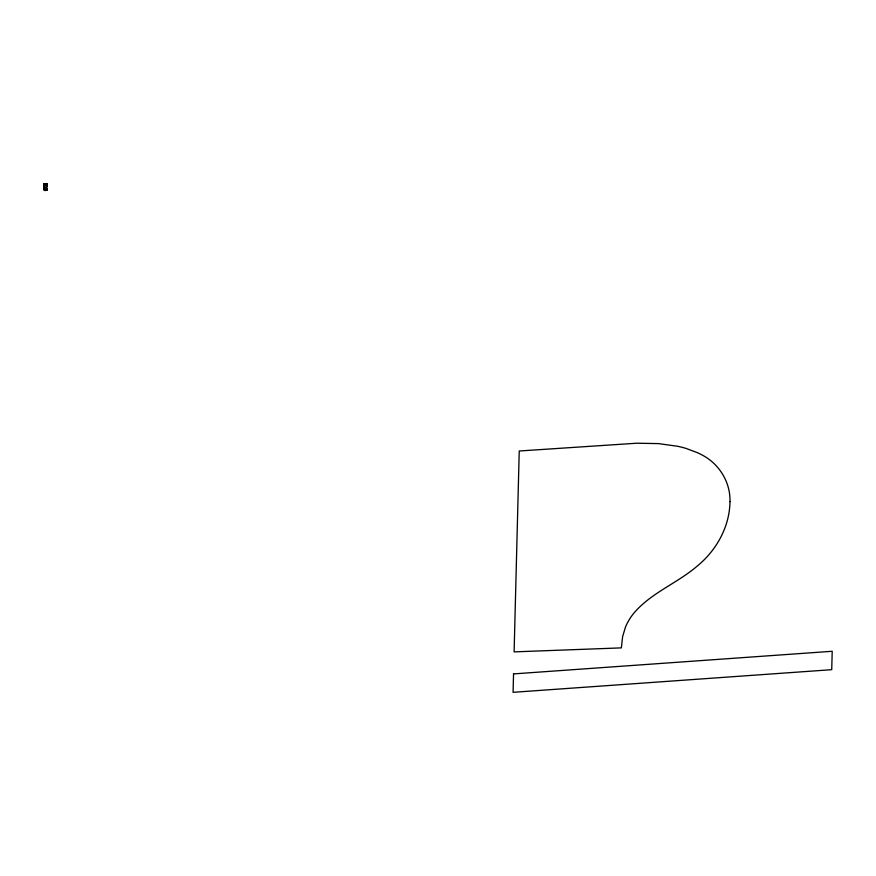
<?xml version="1.0" encoding="UTF-8"?>
<svg xmlns="http://www.w3.org/2000/svg" width="876" height="876" viewBox="0 0 876 876"><rect width="100%" height="100%" fill="white"/><g stroke="black" fill="none" stroke-linecap="round" stroke-linejoin="round"><path stroke-width="1.31" d="M44.041 183.949L43.91 189.369L46.527 189.183M46.527 188.712L47.085 190.092L44.315 190.169M44.435 190.212L44.052 188.887M46.625 189.26C48.355 171.203 45.136 203.878 43.986 183.938L46.767 183.774M46.91 190.026L44.435 190.081M43.986 184.595L46.757 184.278L47.194 185.745L46.636 184.365M44.15 184.661L46.636 184.486M43.899 188.198L46.647 187.968M44.315 190.289L43.877 188.822L46.647 188.625L47.085 189.972M43.877 188.953L46.636 188.756M43.8 184.288L44.271 184.31A2.573 1.38 -2.5 0 1 45.289 184.529L46.592 185.876A2.212 1.861 -18.2 0 1 46.461 186.391A1.861 1.566 -18.2 0 1 46.132 186.906L45.475 187.552A1.347 1.128 -18.2 0 0 45.278 187.902L44.862 187.99A2.026 0.986 82.4 0 0 44.742 187.376L43.888 183.719L46.603 185.548M729.971 501.674C729.686 526.859 716.218 550.741 696.858 566.389C676.71 583.602 650.408 593.096 633.282 613.868A58.944 49.483 -18.2 0 0 625.453 627.183L622.617 636.633L621.358 647.879L514.113 651.875L519.238 450.998L636.699 443.223L658.5 443.606L677.739 446.289A107.573 90.327 -18.2 0 1 686.028 448.402L697.822 452.859A80.22 67.353 -18.2 0 1 700.899 454.392C718.638 462.944 730.628 481.888 729.971 501.674M513.544 673.907L513.073 692.314L831.729 669.68L832.2 651.273L513.544 673.907"/></g></svg>
